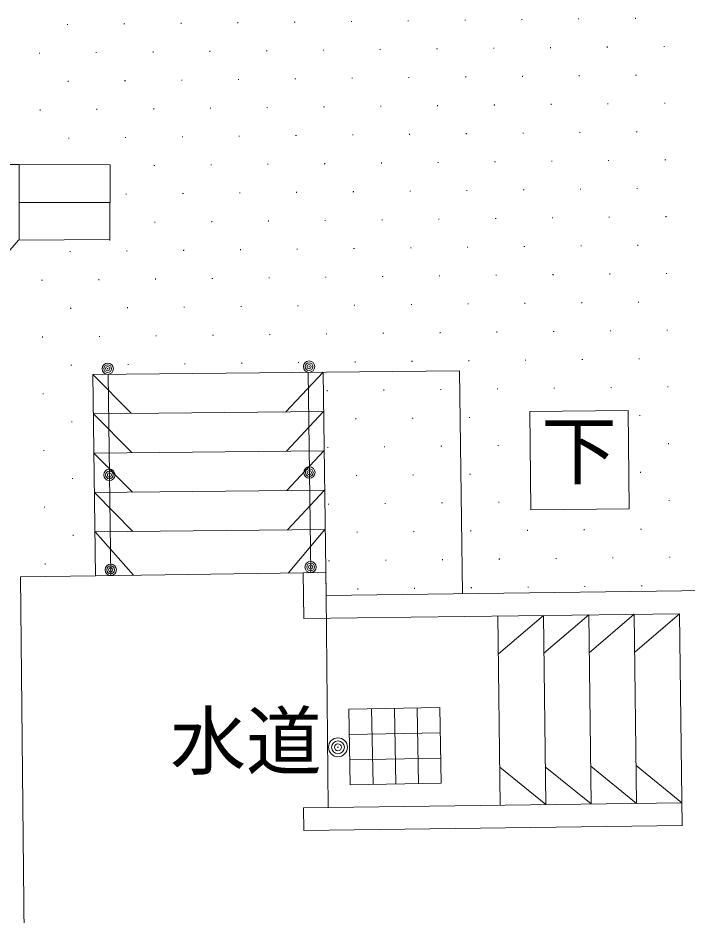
# Model space of a CAD drawing. Units: millimetres, scale not verified. Extents: x -97675 to 103927, y -47501 to 65812.
# Drawn here: x -50601 to -46183, y 31296 to 37223 of the extents above; entities that cross this region are included whole.
import ezdxf
from ezdxf.enums import TextEntityAlignment as Align

# ---------------------------------------------------------------- set-up
doc = ezdxf.new("R2010")
doc.units = ezdxf.units.MM
doc.header["$LTSCALE"] = 250
doc.layers.add('1-0_現況', color=2, linetype='Continuous', lineweight=9)
doc.styles.add('ベクターフォント', font='')
doc.styles.get('ベクターフォント').set_extended_font_data('ベクターフォント')

msp = doc.modelspace()

# ---------------------------------------------------------------- linework, layer by layer
at = {"layer": '1-0_現況'}
for p, q in [((-50271, 37179.5), (-50276, 37179.5)), ((-50273.5, 37182), (-50273.5, 37177)), ((-49896, 37183.6), (-49901, 37183.6)), ((-49898.5, 37186.1), (-49898.5, 37181.1)), ((-49521, 37187.7), (-49526, 37187.7)), ((-49523.5, 37190.2), (-49523.5, 37185.2)), ((-49146, 37191.9), (-49151, 37191.9)), ((-49148.5, 37194.4), (-49148.5, 37189.4)), ((-48771.1, 37196), (-48776.1, 37196)), ((-48773.6, 37198.5), (-48773.6, 37193.5)), ((-48396.1, 37200.1), (-48401.1, 37200.1)), ((-48398.6, 37202.6), (-48398.6, 37197.6)), ((-48021.1, 37204.2), (-48026.1, 37204.2)), ((-48023.6, 37206.7), (-48023.6, 37201.7)), ((-47646.1, 37208.4), (-47651.1, 37208.4)), ((-47648.6, 37210.9), (-47648.6, 37205.9)), ((-47271.2, 37212.5), (-47276.2, 37212.5)), ((-47273.7, 37215), (-47273.7, 37210)), ((-46896.2, 37216.6), (-46901.2, 37216.6)), ((-46898.7, 37219.1), (-46898.7, 37214.1)), ((-46521.2, 37220.7), (-46526.2, 37220.7)), ((-46523.7, 37223.2), (-46523.7, 37218.2)), ((-50456.4, 36990), (-50461.4, 36990)), ((-50458.9, 36992.5), (-50458.9, 36987.5)), ((-50081.4, 36994.1), (-50086.4, 36994.1)), ((-50083.9, 36996.6), (-50083.9, 36991.6)), ((-49706.5, 36998.2), (-49711.5, 36998.2)), ((-49709, 37000.7), (-49709, 36995.7)), ((-49331.5, 37002.3), (-49336.5, 37002.3)), ((-49334, 37004.8), (-49334, 36999.8)), ((-48956.5, 37006.4), (-48961.5, 37006.4)), ((-48959, 37008.9), (-48959, 37003.9)), ((-48581.5, 37010.6), (-48586.5, 37010.6)), ((-48584, 37013.1), (-48584, 37008.1)), ((-48206.5, 37014.7), (-48211.5, 37014.7)), ((-48209, 37017.2), (-48209, 37012.2)), ((-47831.6, 37018.8), (-47836.6, 37018.8)), ((-47834.1, 37021.3), (-47834.1, 37016.3)), ((-47456.6, 37022.9), (-47461.6, 37022.9)), ((-47459.1, 37025.4), (-47459.1, 37020.4)), ((-47081.6, 37027), (-47086.6, 37027)), ((-47084.1, 37029.5), (-47084.1, 37024.5)), ((-46706.6, 37031.2), (-46711.6, 37031.2)), ((-46709.1, 37033.7), (-46709.1, 37028.7)), ((-46331.7, 37035.3), (-46336.7, 37035.3)), ((-46334.2, 37037.8), (-46334.2, 37032.8)), ((-49894.4, 36811.1), (-49894.4, 36806.1)), ((-49516.9, 36812.8), (-49521.9, 36812.8)), ((-49519.4, 36815.3), (-49519.4, 36810.3)), ((-49141.9, 36816.9), (-49146.9, 36816.9)), ((-49144.4, 36819.4), (-49144.4, 36814.4)), ((-48766.9, 36821), (-48771.9, 36821)), ((-48769.4, 36823.5), (-48769.4, 36818.5)), ((-48392, 36825.1), (-48397, 36825.1)), ((-48394.5, 36827.6), (-48394.5, 36822.6)), ((-48017, 36829.3), (-48022, 36829.3)), ((-48019.5, 36831.8), (-48019.5, 36826.8)), ((-47642, 36833.4), (-47647, 36833.4)), ((-47644.5, 36835.9), (-47644.5, 36830.9)), ((-47267, 36837.5), (-47272, 36837.5)), ((-47269.5, 36840), (-47269.5, 36835)), ((-46892.1, 36841.6), (-46897.1, 36841.6)), ((-46894.6, 36844.1), (-46894.6, 36839.1)), ((-46517.1, 36845.7), (-46522.1, 36845.7)), ((-46519.6, 36848.2), (-46519.6, 36843.2)), ((-50266.9, 36804.5), (-50271.9, 36804.5)), ((-50269.4, 36807), (-50269.4, 36802)), ((-49891.9, 36808.6), (-49896.9, 36808.6)), ((-48954.9, 36634), (-48954.9, 36629)), ((-48577.4, 36635.6), (-48582.4, 36635.6)), ((-48579.9, 36638.1), (-48579.9, 36633.1)), ((-48202.4, 36639.7), (-48207.4, 36639.7)), ((-48204.9, 36642.2), (-48204.9, 36637.2)), ((-47827.4, 36643.8), (-47832.4, 36643.8)), ((-47829.9, 36646.3), (-47829.9, 36641.3)), ((-47452.5, 36647.9), (-47457.5, 36647.9)), ((-47455, 36650.4), (-47455, 36645.4)), ((-47077.5, 36652.1), (-47082.5, 36652.1)), ((-47080, 36654.6), (-47080, 36649.6)), ((-46702.5, 36656.2), (-46707.5, 36656.2)), ((-46705, 36658.7), (-46705, 36653.7)), ((-46327.5, 36660.3), (-46332.5, 36660.3)), ((-46330, 36662.8), (-46330, 36657.8)), ((-50452.3, 36615), (-50457.3, 36615)), ((-50454.8, 36617.5), (-50454.8, 36612.5)), ((-50077.3, 36619.1), (-50082.3, 36619.1)), ((-50079.8, 36621.6), (-50079.8, 36616.6)), ((-49702.3, 36623.2), (-49707.3, 36623.2)), ((-49704.8, 36625.7), (-49704.8, 36620.7)), ((-49327.4, 36627.3), (-49332.4, 36627.3)), ((-49329.9, 36629.8), (-49329.9, 36624.8)), ((-48952.4, 36631.5), (-48957.4, 36631.5)), ((-48012.9, 36454.3), (-48017.9, 36454.3)), ((-48015.4, 36456.8), (-48015.4, 36451.8)), ((-47637.9, 36458.4), (-47642.9, 36458.4)), ((-47640.4, 36460.9), (-47640.4, 36455.9)), ((-47262.9, 36462.5), (-47267.9, 36462.5)), ((-47265.4, 36465), (-47265.4, 36460)), ((-46887.9, 36466.6), (-46892.9, 36466.6)), ((-46890.4, 36469.1), (-46890.4, 36464.1)), ((-46513, 36470.8), (-46518, 36470.8)), ((-46515.5, 36473.3), (-46515.5, 36468.3)), ((-50262.7, 36429.6), (-50267.7, 36429.6)), ((-50265.2, 36432.1), (-50265.2, 36427.1)), ((-49887.8, 36433.7), (-49892.8, 36433.7)), ((-49890.3, 36436.2), (-49890.3, 36431.2)), ((-49512.8, 36437.8), (-49517.8, 36437.8)), ((-49515.3, 36440.3), (-49515.3, 36435.3)), ((-49137.8, 36441.9), (-49142.8, 36441.9)), ((-49140.3, 36444.4), (-49140.3, 36439.4)), ((-48762.8, 36446), (-48767.8, 36446)), ((-48765.3, 36448.5), (-48765.3, 36443.5)), ((-48387.9, 36450.2), (-48392.9, 36450.2)), ((-48390.4, 36452.7), (-48390.4, 36447.7)), ((-47073.4, 36277.1), (-47078.4, 36277.1)), ((-47075.9, 36279.6), (-47075.9, 36274.6)), ((-46698.4, 36281.2), (-46703.4, 36281.2)), ((-46700.9, 36283.7), (-46700.9, 36278.7)), ((-46323.4, 36285.3), (-46328.4, 36285.3)), ((-46325.9, 36287.8), (-46325.9, 36282.8)), ((-50593, 36254.2), (-50759.7, 36254.3)), ((-50593.4, 35754.2), (-50593, 36254.2)), ((-50593, 36254.2), (-49993, 36253.7)), ((-49993.4, 35753.7), (-49993, 36253.7)), ((-49698.2, 36248.2), (-49703.2, 36248.2)), ((-49700.7, 36250.7), (-49700.7, 36245.7)), ((-49323.2, 36252.4), (-49328.2, 36252.4)), ((-49325.7, 36254.9), (-49325.7, 36249.9)), ((-48948.3, 36256.5), (-48953.3, 36256.5)), ((-48950.8, 36259), (-48950.8, 36254)), ((-48573.3, 36260.6), (-48578.3, 36260.6)), ((-48575.8, 36263.1), (-48575.8, 36258.1)), ((-48198.3, 36264.7), (-48203.3, 36264.7)), ((-48200.8, 36267.2), (-48200.8, 36262.2)), ((-47823.3, 36268.8), (-47828.3, 36268.8)), ((-47825.8, 36271.3), (-47825.8, 36266.3)), ((-47448.3, 36273), (-47453.3, 36273)), ((-47450.8, 36275.5), (-47450.8, 36270.5)), ((-49883.6, 36058.7), (-49888.6, 36058.7)), ((-49886.1, 36061.2), (-49886.1, 36056.2)), ((-49508.7, 36062.8), (-49513.7, 36062.8)), ((-49511.2, 36065.3), (-49511.2, 36060.3)), ((-49133.7, 36066.9), (-49138.7, 36066.9)), ((-49136.2, 36069.4), (-49136.2, 36064.4)), ((-48758.7, 36071.1), (-48763.7, 36071.1)), ((-48761.2, 36073.6), (-48761.2, 36068.6)), ((-48383.7, 36075.2), (-48388.7, 36075.2)), ((-48386.2, 36077.7), (-48386.2, 36072.7)), ((-48008.8, 36079.3), (-48013.8, 36079.3)), ((-48011.3, 36081.8), (-48011.3, 36076.8)), ((-47633.8, 36083.4), (-47638.8, 36083.4)), ((-47636.3, 36085.9), (-47636.3, 36080.9)), ((-47258.8, 36087.5), (-47263.8, 36087.5)), ((-47261.3, 36090), (-47261.3, 36085)), ((-46883.8, 36091.7), (-46888.8, 36091.7)), ((-46886.3, 36094.2), (-46886.3, 36089.2)), ((-46508.8, 36095.8), (-46513.8, 36095.8)), ((-46511.3, 36098.3), (-46511.3, 36093.3)), ((-50593.2, 36004.2), (-49993.2, 36003.7)), ((-49694.1, 35873.3), (-49699.1, 35873.3)), ((-49696.6, 35875.8), (-49696.6, 35870.8)), ((-49319.1, 35877.4), (-49324.1, 35877.4)), ((-49321.6, 35879.9), (-49321.6, 35874.9)), ((-48944.1, 35881.5), (-48949.1, 35881.5)), ((-48946.6, 35884), (-48946.6, 35879)), ((-48569.2, 35885.6), (-48574.2, 35885.6)), ((-48571.7, 35888.1), (-48571.7, 35883.1)), ((-48194.2, 35889.7), (-48199.2, 35889.7)), ((-48196.7, 35892.2), (-48196.7, 35887.2)), ((-47819.2, 35893.9), (-47824.2, 35893.9)), ((-47821.7, 35896.4), (-47821.7, 35891.4)), ((-47444.2, 35898), (-47449.2, 35898)), ((-47446.7, 35900.5), (-47446.7, 35895.5)), ((-47069.3, 35902.1), (-47074.3, 35902.1)), ((-47071.8, 35904.6), (-47071.8, 35899.6)), ((-46694.3, 35906.2), (-46699.3, 35906.2)), ((-46696.8, 35908.7), (-46696.8, 35903.7)), ((-46319.3, 35910.4), (-46324.3, 35910.4)), ((-46321.8, 35912.9), (-46321.8, 35907.9)), ((-49879.5, 35683.7), (-49884.5, 35683.7)), ((-49882, 35686.2), (-49882, 35681.2)), ((-49504.5, 35687.8), (-49509.5, 35687.8)), ((-49507, 35690.3), (-49507, 35685.3)), ((-49129.6, 35692), (-49134.6, 35692)), ((-49132.1, 35694.5), (-49132.1, 35689.5)), ((-48754.6, 35696.1), (-48759.6, 35696.1)), ((-48757.1, 35698.6), (-48757.1, 35693.6)), ((-48379.6, 35700.2), (-48384.6, 35700.2)), ((-48382.1, 35702.7), (-48382.1, 35697.7)), ((-48004.6, 35704.3), (-48009.6, 35704.3)), ((-48007.1, 35706.8), (-48007.1, 35701.8)), ((-47629.7, 35708.4), (-47634.7, 35708.4)), ((-47632.2, 35710.9), (-47632.2, 35705.9)), ((-47254.7, 35712.6), (-47259.7, 35712.6)), ((-47257.2, 35715.1), (-47257.2, 35710.1)), ((-46879.7, 35716.7), (-46884.7, 35716.7)), ((-46882.2, 35719.2), (-46882.2, 35714.2)), ((-46504.7, 35720.8), (-46509.7, 35720.8)), ((-46507.2, 35723.3), (-46507.2, 35718.3)), ((-50254.5, 35679.6), (-50259.5, 35679.6)), ((-50257, 35682.1), (-50257, 35677.1)), ((-48940, 35506.5), (-48945, 35506.5)), ((-48942.5, 35509), (-48942.5, 35504)), ((-48565, 35510.7), (-48570, 35510.7)), ((-48567.5, 35513.2), (-48567.5, 35508.2)), ((-48190.1, 35514.8), (-48195.1, 35514.8)), ((-48192.6, 35517.3), (-48192.6, 35512.3)), ((-47815.1, 35518.9), (-47820.1, 35518.9)), ((-47817.6, 35521.4), (-47817.6, 35516.4)), ((-47440.1, 35523), (-47445.1, 35523)), ((-47442.6, 35525.5), (-47442.6, 35520.5)), ((-47065.1, 35527.1), (-47070.1, 35527.1)), ((-47067.6, 35529.6), (-47067.6, 35524.6)), ((-46690.2, 35531.3), (-46695.2, 35531.3)), ((-46692.7, 35533.8), (-46692.7, 35528.8)), ((-46315.2, 35535.4), (-46320.2, 35535.4)), ((-46317.7, 35537.9), (-46317.7, 35532.9)), ((-50439.9, 35490), (-50444.9, 35490)), ((-50442.4, 35492.5), (-50442.4, 35487.5)), ((-50064.9, 35494.2), (-50069.9, 35494.2)), ((-50067.4, 35496.7), (-50067.4, 35491.7)), ((-49690, 35498.3), (-49695, 35498.3)), ((-49692.5, 35500.8), (-49692.5, 35495.8)), ((-49315, 35502.4), (-49320, 35502.4)), ((-49317.5, 35504.9), (-49317.5, 35499.9)), ((-48000.5, 35329.3), (-48005.5, 35329.3)), ((-48003, 35331.8), (-48003, 35326.8)), ((-47625.5, 35333.5), (-47630.5, 35333.5)), ((-47628, 35336), (-47628, 35331)), ((-47250.6, 35337.6), (-47255.6, 35337.6)), ((-47253.1, 35340.1), (-47253.1, 35335.1)), ((-46875.6, 35341.7), (-46880.6, 35341.7)), ((-46878.1, 35344.2), (-46878.1, 35339.2)), ((-46500.6, 35345.8), (-46505.6, 35345.8)), ((-46503.1, 35348.3), (-46503.1, 35343.3)), ((-50250.4, 35304.6), (-50255.4, 35304.6)), ((-50252.9, 35307.1), (-50252.9, 35302.1)), ((-49875.4, 35308.7), (-49880.4, 35308.7)), ((-49877.9, 35311.2), (-49877.9, 35306.2)), ((-49500.4, 35312.9), (-49505.4, 35312.9)), ((-49502.9, 35315.4), (-49502.9, 35310.4)), ((-49125.4, 35317), (-49130.4, 35317)), ((-49127.9, 35319.5), (-49127.9, 35314.5)), ((-48750.5, 35321.1), (-48755.5, 35321.1)), ((-48753, 35323.6), (-48753, 35318.6)), ((-48375.5, 35325.2), (-48380.5, 35325.2)), ((-48378, 35327.7), (-48378, 35322.7)), ((-47438.5, 35150.5), (-47438.5, 35145.5)), ((-47061, 35152.2), (-47066, 35152.2)), ((-47063.5, 35154.7), (-47063.5, 35149.7)), ((-46686, 35156.3), (-46691, 35156.3)), ((-46688.5, 35158.8), (-46688.5, 35153.8)), ((-46311.1, 35160.4), (-46316.1, 35160.4)), ((-46313.6, 35162.9), (-46313.6, 35157.9)), ((-50435.8, 35115.1), (-50440.8, 35115.1)), ((-50438.3, 35117.6), (-50438.3, 35112.6)), ((-50060.8, 35119.2), (-50065.8, 35119.2)), ((-50063.3, 35121.7), (-50063.3, 35116.7)), ((-49685.9, 35123.3), (-49690.9, 35123.3)), ((-49688.4, 35125.8), (-49688.4, 35120.8)), ((-49310.9, 35127.4), (-49315.9, 35127.4)), ((-49313.4, 35129.9), (-49313.4, 35124.9)), ((-48935.9, 35131.6), (-48940.9, 35131.6)), ((-48938.4, 35134.1), (-48938.4, 35129.1)), ((-48560.9, 35135.7), (-48565.9, 35135.7)), ((-48563.4, 35138.2), (-48563.4, 35133.2)), ((-48185.9, 35139.8), (-48190.9, 35139.8)), ((-48188.4, 35142.3), (-48188.4, 35137.3)), ((-47811, 35143.9), (-47816, 35143.9)), ((-47813.5, 35146.4), (-47813.5, 35141.4)), ((-47436, 35148), (-47441, 35148)), ((-46499, 34973.3), (-46499, 34968.3)), ((-50246.3, 34929.6), (-50251.3, 34929.6)), ((-50248.8, 34932.1), (-50248.8, 34927.1)), ((-49871.3, 34933.8), (-49876.3, 34933.8)), ((-49873.8, 34936.3), (-49873.8, 34931.3)), ((-49496.3, 34937.9), (-49501.3, 34937.9)), ((-49498.8, 34940.4), (-49498.8, 34935.4)), ((-49121.3, 34942), (-49126.3, 34942)), ((-49123.8, 34944.5), (-49123.8, 34939.5)), ((-48746.3, 34946.1), (-48751.3, 34946.1)), ((-48748.8, 34948.6), (-48748.8, 34943.6)), ((-48676.2, 34919.1), (-48681.2, 34919.1)), ((-48678.7, 34921.6), (-48678.7, 34916.6)), ((-48371.4, 34950.2), (-48376.4, 34950.2)), ((-48373.9, 34952.7), (-48373.9, 34947.7)), ((-47996.4, 34954.4), (-48001.4, 34954.4)), ((-47998.9, 34956.9), (-47998.9, 34951.9)), ((-47621.4, 34958.5), (-47626.4, 34958.5)), ((-47623.9, 34961), (-47623.9, 34956)), ((-47246.4, 34962.6), (-47251.4, 34962.6)), ((-47248.9, 34965.1), (-47248.9, 34960.1)), ((-46871.5, 34966.7), (-46876.5, 34966.7)), ((-46874, 34969.2), (-46874, 34964.2)), ((-46496.5, 34970.8), (-46501.5, 34970.8)), ((-50106.1, 34868.4), (-47685.6, 34892.3)), ((-49852.6, 34610.9), (-50106.1, 34868.4)), ((-50106.1, 34868.4), (-50088.2, 33536.9)), ((-50006.1, 34905.7), (-50011.1, 34905.7)), ((-50008.6, 34908.2), (-50008.6, 34903.2)), ((-49988.2, 33538.2), (-50006.1, 34869.7)), ((-48832.1, 34621), (-48585.6, 34883.4)), ((-48685.5, 34882.1), (-48667.8, 33556.6)), ((-48565.8, 33406.9), (-48585.6, 34883.4)), ((-47665.9, 33418.5), (-47685.6, 34892.3)), ((-50431.7, 34740.1), (-50436.7, 34740.1)), ((-50434.2, 34742.6), (-50434.2, 34737.6)), ((-48556.8, 34760.7), (-48561.8, 34760.7)), ((-48559.3, 34763.2), (-48559.3, 34758.2)), ((-48181.8, 34764.8), (-48186.8, 34764.8)), ((-48184.3, 34767.3), (-48184.3, 34762.3)), ((-47806.8, 34768.9), (-47811.8, 34768.9)), ((-47809.3, 34771.4), (-47809.3, 34766.4)), ((-47431.9, 34773.1), (-47436.9, 34773.1)), ((-47434.4, 34775.6), (-47434.4, 34770.6)), ((-47056.9, 34777.2), (-47061.9, 34777.2)), ((-47059.4, 34779.7), (-47059.4, 34774.7)), ((-46681.9, 34781.3), (-46686.9, 34781.3)), ((-46684.4, 34783.8), (-46684.4, 34778.8)), ((-46306.9, 34785.4), (-46311.9, 34785.4)), ((-46309.4, 34787.9), (-46309.4, 34782.9)), ((-50103.5, 34608.4), (-48583, 34623.4)), ((-48828.6, 34361), (-48583, 34623.4)), ((-46570.9, 34629.4), (-47220.9, 34623)), ((-47214.5, 33973), (-47220.9, 34623)), ((-46564.5, 33979.5), (-46570.9, 34629.4)), ((-49849.1, 34350.9), (-50102.6, 34608.4)), ((-48367.2, 34575.3), (-48372.2, 34575.3)), ((-48369.7, 34577.8), (-48369.7, 34572.8)), ((-47992.3, 34579.4), (-47997.3, 34579.4)), ((-47994.8, 34581.9), (-47994.8, 34576.9)), ((-47617.3, 34583.5), (-47622.3, 34583.5)), ((-47619.8, 34586), (-47619.8, 34581)), ((-46492.4, 34595.9), (-46497.4, 34595.9)), ((-46494.9, 34598.4), (-46494.9, 34593.4)), ((-50242.1, 34554.7), (-50247.1, 34554.7)), ((-50244.6, 34557.2), (-50244.6, 34552.2)), ((-48552.7, 34385.7), (-48557.7, 34385.7)), ((-48555.2, 34388.2), (-48555.2, 34383.2)), ((-48177.7, 34389.8), (-48182.7, 34389.8)), ((-48180.2, 34392.3), (-48180.2, 34387.3)), ((-47802.7, 34394), (-47807.7, 34394)), ((-47805.2, 34396.5), (-47805.2, 34391.5)), ((-47427.7, 34398.1), (-47432.7, 34398.1)), ((-47430.2, 34400.6), (-47430.2, 34395.6)), ((-46302.8, 34410.4), (-46307.8, 34410.4)), ((-46305.3, 34412.9), (-46305.3, 34407.9)), ((-50427.6, 34365.1), (-50432.6, 34365.1)), ((-50430.1, 34367.6), (-50430.1, 34362.6)), ((-50100.9, 34348.4), (-48580.4, 34363.4)), ((-49845.6, 34090.9), (-50099.1, 34348.4)), ((-48825.1, 34101), (-48580.4, 34363.4)), ((-49994.7, 34204), (-49999.7, 34204)), ((-49997.2, 34206.5), (-49997.2, 34201.5)), ((-48674.2, 34219.4), (-48679.2, 34219.4)), ((-48676.7, 34221.9), (-48676.7, 34216.9)), ((-48365.6, 34202.8), (-48365.6, 34197.8)), ((-47988.2, 34204.4), (-47993.2, 34204.4)), ((-47990.7, 34206.9), (-47990.7, 34201.9)), ((-47613.2, 34208.5), (-47618.2, 34208.5)), ((-47615.7, 34211), (-47615.7, 34206)), ((-46488.2, 34220.9), (-46493.2, 34220.9)), ((-46490.7, 34223.4), (-46490.7, 34218.4)), ((-50238, 34179.7), (-50243, 34179.7)), ((-50240.5, 34182.2), (-50240.5, 34177.2)), ((-48363.1, 34200.3), (-48368.1, 34200.3)), ((-50098.4, 34088.4), (-48577.8, 34103.4)), ((-49842.1, 33830.9), (-50095.6, 34088.4)), ((-48821.6, 33841), (-48577.8, 34103.4)), ((-47426.1, 34025.6), (-47426.1, 34020.6)), ((-46298.7, 34035.5), (-46303.7, 34035.5)), ((-46301.2, 34038), (-46301.2, 34033)), ((-50423.4, 33990.1), (-50428.4, 33990.1)), ((-50425.9, 33992.6), (-50425.9, 33987.6)), ((-48548.6, 34010.7), (-48553.6, 34010.7)), ((-48551.1, 34013.2), (-48551.1, 34008.2)), ((-48173.6, 34014.9), (-48178.6, 34014.9)), ((-48176.1, 34017.4), (-48176.1, 34012.4)), ((-47798.6, 34019), (-47803.6, 34019)), ((-47801.1, 34021.5), (-47801.1, 34016.5)), ((-47423.6, 34023.1), (-47428.6, 34023.1)), ((-46564.5, 33979.5), (-47214.5, 33973)), ((-46486.6, 33848.4), (-46486.6, 33843.4)), ((-50233.9, 33804.7), (-50238.9, 33804.7)), ((-50236.4, 33807.2), (-50236.4, 33802.2)), ((-50095.8, 33828.4), (-48575.3, 33843.5)), ((-49838.2, 33540.4), (-50092.1, 33828.5)), ((-48817.8, 33554.7), (-48575.3, 33843.5)), ((-48359, 33825.3), (-48364, 33825.3)), ((-48361.5, 33827.8), (-48361.5, 33822.8)), ((-47984, 33829.4), (-47989, 33829.4)), ((-47986.5, 33831.9), (-47986.5, 33826.9)), ((-47609.1, 33833.6), (-47614.1, 33833.6)), ((-47611.6, 33836.1), (-47611.6, 33831.1)), ((-47234.1, 33837.7), (-47239.1, 33837.7)), ((-47236.6, 33840.2), (-47236.6, 33835.2)), ((-46859.1, 33841.8), (-46864.1, 33841.8)), ((-46861.6, 33844.3), (-46861.6, 33839.3)), ((-46484.1, 33845.9), (-46489.1, 33845.9)), ((-50419.3, 33615.2), (-50424.3, 33615.2)), ((-50421.8, 33617.7), (-50421.8, 33612.7)), ((-48544.4, 33635.8), (-48549.4, 33635.8)), ((-48546.9, 33638.3), (-48546.9, 33633.3)), ((-48169.5, 33639.9), (-48174.5, 33639.9)), ((-48172, 33642.4), (-48172, 33637.4)), ((-47794.5, 33644), (-47799.5, 33644)), ((-47797, 33646.5), (-47797, 33641.5)), ((-47419.5, 33648.1), (-47424.5, 33648.1)), ((-47422, 33650.6), (-47422, 33645.6)), ((-47044.5, 33652.2), (-47049.5, 33652.2)), ((-47047, 33654.7), (-47047, 33649.7)), ((-46669.5, 33656.4), (-46674.5, 33656.4)), ((-46672, 33658.9), (-46672, 33653.9)), ((-46294.6, 33660.5), (-46299.6, 33660.5)), ((-46297.1, 33663), (-46297.1, 33658)), ((-50088.2, 33536.9), (-48717.8, 33556.1)), ((-49986.2, 33576.7), (-49991.2, 33576.7)), ((-49988.7, 33579.2), (-49988.7, 33574.2)), ((-48567.8, 33558), (-48717.8, 33556.1)), ((-48717.8, 33556), (-48713.8, 33255)), ((-48717.8, 33556), (-48715.8, 33404.9)), ((-48665.8, 33595.2), (-48670.8, 33595.2)), ((-48668.3, 33597.7), (-48668.3, 33592.7)), ((-48567.8, 33556.7), (-48565.8, 33406.9)), ((-50584.4, 33530.9), (-50088.2, 33536.9)), ((-50487.5, 23732.3), (-50584.4, 33530.9)), ((-48565.8, 33406.9), (-45565.7, 33445.5)), ((-48354.9, 33450.3), (-48359.9, 33450.3)), ((-48357.4, 33452.8), (-48357.4, 33447.8)), ((-47979.9, 33454.5), (-47984.9, 33454.5)), ((-47982.4, 33457), (-47982.4, 33452)), ((-47604.9, 33458.6), (-47609.9, 33458.6)), ((-47607.4, 33461.1), (-47607.4, 33456.1)), ((-47230, 33462.7), (-47235, 33462.7)), ((-47232.5, 33465.2), (-47232.5, 33460.2)), ((-46855, 33466.8), (-46860, 33466.8)), ((-46857.5, 33469.3), (-46857.5, 33464.3)), ((-46480, 33470.9), (-46485, 33470.9)), ((-46482.5, 33473.4), (-46482.5, 33468.4)), ((-48565.8, 33406.9), (-48551.9, 32007)), ((-46231.6, 33286.9), (-48713.8, 33255)), ((-47431.5, 33271.9), (-47415.9, 32022)), ((-47428.3, 33021.5), (-47131.6, 33275.3)), ((-47131.6, 33275.7), (-47116, 32025.8)), ((-47128.4, 33025.4), (-46831.6, 33279.2)), ((-46831.6, 33279.4), (-46816, 32029.5)), ((-46828.5, 33029.2), (-46531.6, 33283.2)), ((-46531.6, 33283.2), (-46516, 32033.3)), ((-46528.5, 33033.1), (-46231.6, 33286.9)), ((-46214.1, 31886.1), (-46231.6, 33286.9)), ((-48106.4, 32161), (-48115.4, 32661)), ((-47956.5, 32163.7), (-47965.5, 32663.7)), ((-48256.4, 32158.3), (-48265.4, 32658.3)), ((-48412.4, 32488.9), (-47812.5, 32499.7)), ((-48485.4, 32404.2), (-48490.4, 32404.2)), ((-48487.9, 32406.7), (-48487.9, 32401.7)), ((-48409.4, 32322.3), (-47809.5, 32333.1)), ((-47116, 32025.8), (-47419.1, 32272)), ((-46816, 32029.5), (-47119.1, 32275.8)), ((-46516, 32033.3), (-46819.1, 32279.5)), ((-46216, 32037), (-46519.1, 32283.3)), ((-46216, 32037), (-48715.8, 32004.8)), ((-48713.9, 31854.9), (-48715.8, 32004.8)), ((-46214.1, 31887), (-48713.9, 31854.9))]:
    msp.add_line(p, q, dxfattribs=at)
msp.add_lwpolyline([(-52585.8, 33466.8), (-50598.1, 35754.2), (-49993.4, 35760.2)], dxfattribs=at)
msp.add_lwpolyline([(-48406.4, 32155.6), (-47806.5, 32166.4), (-47815.5, 32666.4), (-48415.4, 32655.5)], close=True, dxfattribs=at)
for centre, radius in [((-50008.6, 34905.7), 37.5), ((-50008.6, 34905.7), 25.5), ((-50008.6, 34905.7), 13.5), ((-48678.7, 34919.1), 37.5), ((-48678.7, 34919.1), 25.5), ((-48678.7, 34919.1), 13.5), ((-49997.2, 34204), 37.5), ((-49997.2, 34204), 25.5), ((-49997.2, 34204), 13.5), ((-48676.7, 34219.4), 37.5), ((-48676.7, 34219.4), 25.5), ((-48676.7, 34219.4), 13.5), ((-49988.7, 33576.7), 37.5), ((-48668.3, 33595.2), 37.5), ((-48668.3, 33595.2), 25.5), ((-49988.7, 33576.7), 25.5), ((-49988.7, 33576.7), 13.5), ((-48668.3, 33595.2), 13.5), ((-48487.9, 32404.2), 62.5), ((-48487.9, 32404.2), 42.5), ((-48487.9, 32404.2), 22.5)]:
    msp.add_circle(centre, radius, dxfattribs=at)

# ---------------------------------------------------------------- texts
at = {"layer": '1-0_現況', "color": 4, "style": 'ベクターフォント'}
for s, p in [('下', (-47145.9, 34070.6)), ('水道', (-49595.1, 32152.6))]:
    msp.add_text(s, height=366.6, dxfattribs=at).set_placement(p, align=Align.BOTTOM_LEFT)

doc.saveas('drawing.dxf')
